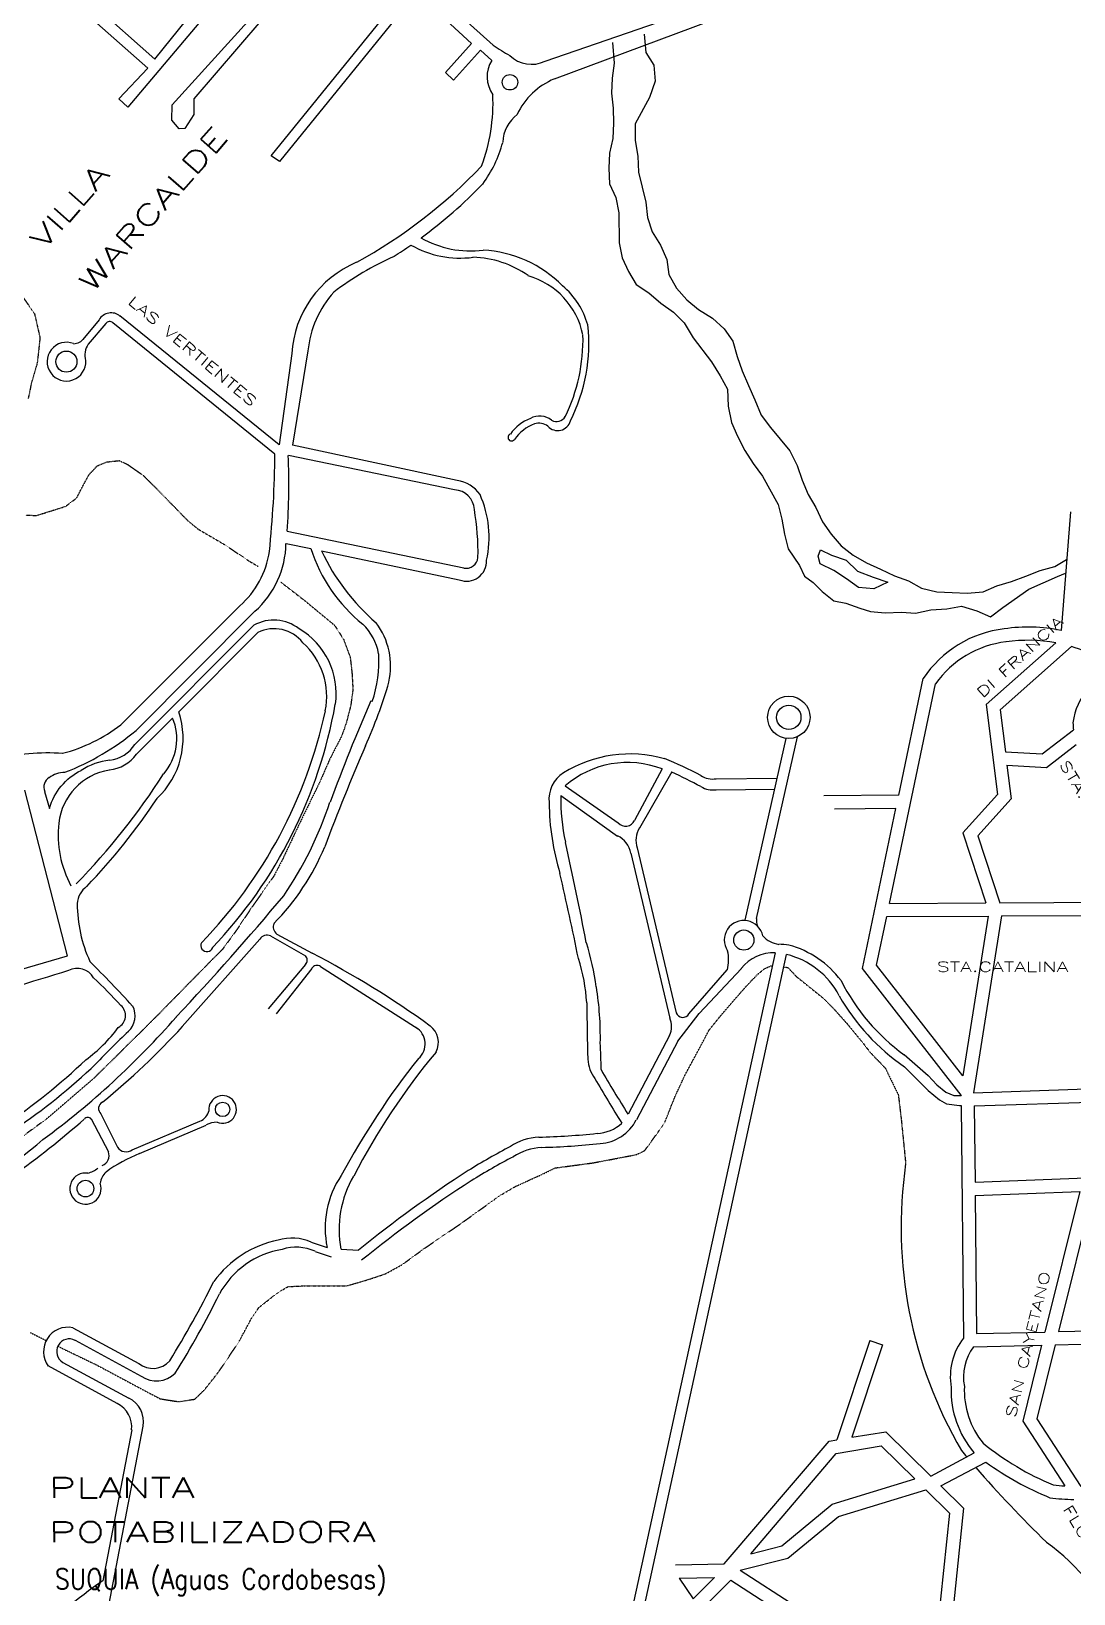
# Model space of a CAD drawing. Header units: millimetres. Extents: x 4374322 to 4409026, y 6503580 to 6534206.
# Drawn here: x 4376316 to 4377345, y 6530897 to 6532438 of the extents above; entities that cross this region are included whole.
import ezdxf

# ---------------------------------------------------------------- set-up
doc = ezdxf.new("R2010")
doc.units = ezdxf.units.MM
doc.linetypes.add('HIDDEN2', pattern=[0.1875, 0.125, -0.0625])
for name, color, linetype in [('CANAL', 252, 'Continuous'), ('LINEA CALLE', 252, 'Continuous'), ('NOMBRE BARRIO', 8, 'Continuous'), ('NOMBRE CALLE', 252, 'Continuous'), ('RIO', 252, 'Continuous')]:
    doc.layers.add(name, color=color, linetype=linetype)
doc.styles.add('ROMANS', font='romans')

msp = doc.modelspace()

# ---------------------------------------------------------------- linework, layer by layer
at = {"layer": 'CANAL', "linetype": 'HIDDEN2', "ltscale": 0.2, "transparency": 33554687}
for points in [[(4376307.9, 6532176), (4376319.6, 6532159.4), (4376325.1, 6532135.5), (4376322.4, 6532110.4), (4376316.8, 6532091.6), (4376313.5, 6532075.5)], [(4376311, 6531960.6), (4376321.5, 6531960.2), (4376334.9, 6531964.3), (4376350.3, 6531969.2), (4376361.4, 6531977.5), (4376364.9, 6531984.4), (4376369.6, 6531993.3), (4376373.7, 6532000.7), (4376381.7, 6532009.2), (4376391, 6532013), (4376403.3, 6532014.3), (4376411.4, 6532010.6), (4376427, 6531999.7), (4376449.4, 6531977.1), (4376470.9, 6531955.1), (4376480.7, 6531947), (4376507.5, 6531931.3), (4376531, 6531915.5), (4376540.3, 6531910)], [(4376562.8, 6531894.4), (4376586.2, 6531876.3), (4376615.8, 6531851.8), (4376624.7, 6531837.8), (4376631.2, 6531820.1), (4376632.9, 6531804.5), (4376633.8, 6531788.5), (4376631.7, 6531773), (4376627.3, 6531755.8), (4376622.7, 6531742.7), (4376611.2, 6531720.4), (4376600.8, 6531696.7), (4376582.2, 6531658.7), (4376564.5, 6531621.3), (4376556, 6531604.9), (4376534.1, 6531573.9), (4376518.3, 6531550.3), (4376505, 6531532.2), (4376495.3, 6531522.5), (4376434.3, 6531460.5), (4376378.6, 6531405.5), (4376332.1, 6531365.5), (4376299.6, 6531341.8)], [(4376342.8, 6531140.9), (4376348.6, 6531138.1), (4376380.7, 6531122.7), (4376420.5, 6531101.4), (4376443.8, 6531089.1), (4376462, 6531086.3), (4376477.9, 6531088.8), (4376487.3, 6531097.9), (4376501.6, 6531116), (4376521.6, 6531145.7), (4376534.7, 6531170.2), (4376541.2, 6531179.3), (4376554.5, 6531189.8), (4376563.7, 6531196.2), (4376569.9, 6531199.8), (4376585.4, 6531200.5), (4376611.4, 6531200.7), (4376627.4, 6531200.5), (4376647.5, 6531206.3), (4376665.7, 6531212.3), (4376682.1, 6531221.3), (4376704.7, 6531237.7), (4376739.8, 6531261.6), (4376772.9, 6531285.3), (4376779.4, 6531289.9), (4376793.8, 6531298.4), (4376820.8, 6531310.7), (4376833.2, 6531316.8), (4376848.3, 6531318.8), (4376869.9, 6531321.7), (4376891.4, 6531325.7), (4376913.5, 6531330), (4376921.6, 6531333.8), (4376934.7, 6531351.9), (4376941.5, 6531361.8), (4376951.6, 6531387.2), (4376961.4, 6531408.4), (4376975.7, 6531434.8), (4376985.2, 6531452.8), (4376996.1, 6531466.3), (4377011.1, 6531483.8), (4377021.5, 6531495.6), (4377033.2, 6531507.9), (4377039.8, 6531513.2), (4377046.5, 6531516.2), (4377047.7, 6531516.1)], [(4377058.8, 6531514.9), (4377062.8, 6531514.5), (4377071.4, 6531505.4), (4377097.4, 6531484.5), (4377108.9, 6531472.9), (4377121.2, 6531459.1), (4377135.8, 6531441.4), (4377144.1, 6531430.7), (4377158.9, 6531415.3), (4377171.8, 6531388.9), (4377174.7, 6531364.7), (4377179.1, 6531320.8)], [(4376315.7, 6531154.4), (4376331.3, 6531146.6)]]:
    msp.add_lwpolyline(points, dxfattribs=at)
at = {"layer": 'CANAL', "transparency": 33554687}
for centre, radius, start, end in [((4377612.9, 6531258.5), 438.3, 171.8212, 210.194), ((4378118.3, 6531774.5), 1150.7, 219.7889, 220.199)]:
    msp.add_arc(centre, radius, start, end, dxfattribs=at)
at = {"layer": 'LINEA CALLE', "transparency": 33554687}
for p, q in [((4376823.4, 6532408.1), (4377022, 6532476.7)), ((4376832.5, 6532390.7), (4377022.5, 6532461.4)), ((4377341.5, 6531963.7), (4377332.3, 6531846.9)), ((4377327.3, 6531834.6), (4377258.4, 6531773.8)), ((4377342.8, 6531830.9), (4377272.2, 6531768.6)), ((4377163.1, 6531577.7), (4377208.5, 6531794.1)), ((4377172.2, 6531684.4), (4377196.3, 6531799.4)), ((4377258.4, 6531773.8), (4377269.6, 6531685)), ((4377272.2, 6531768.6), (4377277.4, 6531727)), ((4377313.8, 6531725), (4377344.5, 6531748.7)), ((4377317.9, 6531711.7), (4377347.4, 6531734.5)), ((4377277.4, 6531727), (4377313.8, 6531725)), ((4377279, 6531713.9), (4377283.2, 6531680.7)), ((4377279, 6531713.9), (4377317.9, 6531711.7)), ((4377172.2, 6531684.4), (4377098.2, 6531683.6)), ((4377269.6, 6531685), (4377235.4, 6531647.4)), ((4377169.4, 6531671.2), (4377108.8, 6531670.5)), ((4377136.4, 6531513.5), (4377169.4, 6531671.2)), ((4377283.2, 6531680.7), (4377250.1, 6531644.3)), ((4377235.4, 6531647.4), (4377258.1, 6531578.2)), ((4377250.1, 6531644.3), (4377271.8, 6531578.3)), ((4377163.1, 6531577.7), (4377258.1, 6531578.2)), ((4377271.8, 6531578.3), (4377433.9, 6531579.1)), ((4377150.3, 6531516.7), (4377160.4, 6531564.7)), ((4377160.4, 6531564.7), (4377260.4, 6531565.2)), ((4377260.4, 6531565.2), (4377235.5, 6531407.5)), ((4377273.6, 6531565.3), (4377246, 6531390.9)), ((4377273.6, 6531565.3), (4377443.6, 6531566.2)), ((4377233.7, 6531388.7), (4377136.4, 6531513.5)), ((4377235.5, 6531407.5), (4377150.3, 6531516.7)), ((4377246, 6531390.9), (4377376.2, 6531395.3)), ((4377233.7, 6531388.7), (4377233.7, 6531388.1)), ((4377233.8, 6531378.4), (4377236.2, 6531149)), ((4377246.8, 6531377.9), (4377371.3, 6531382.1)), ((4377246.8, 6531377.9), (4377247.6, 6531302.7)), ((4377247.6, 6531302.7), (4377356.7, 6531306.9)), ((4377247.7, 6531289.7), (4377351, 6531293.7)), ((4377247.7, 6531289.7), (4377249.1, 6531153.4)), ((4377351, 6531293.7), (4377316.4, 6531155)), ((4377364.5, 6531294.2), (4377329.9, 6531155.4)), ((4377329.9, 6531155.4), (4377507.9, 6531159.8)), ((4377143.8, 6531146.7), (4377111.1, 6531048.7)), ((4377156.3, 6531142.5), (4377125.8, 6531051.2)), ((4377143.8, 6531146.7), (4377156.3, 6531142.5)), ((4377143.8, 6531146.7), (4377143.8, 6531146.7)), ((4377249.1, 6531153.4), (4377316.4, 6531155)), ((4377326.7, 6531142.3), (4377308.5, 6531069.3)), ((4377326.7, 6531142.3), (4377512.9, 6531146.9)), ((4377245.9, 6531140.3), (4377313.2, 6531142)), ((4377313.2, 6531142), (4377294.5, 6531067)), ((4377294.5, 6531067), (4377336.1, 6531003.2)), ((4377308.5, 6531069.3), (4377352, 6531002.8)), ((4377125.8, 6531051.2), (4377159.5, 6531056.7)), ((4377159.5, 6531056.7), (4377204, 6531013)), ((4377000.1, 6530926.3), (4377103.6, 6531047.5)), ((4377026.2, 6530936.4), (4377110.5, 6531035.2)), ((4377103.6, 6531047.5), (4377111.1, 6531048.7)), ((4377110.5, 6531035.2), (4377155, 6531042.6)), ((4377155, 6531042.6), (4377188.1, 6531010.1)), ((4377204, 6531013), (4377246.8, 6531035.7)), ((4377213.8, 6531003.2), (4377258.2, 6531026.8)), ((4377106.4, 6530985.1), (4377188.1, 6531010.1)), ((4377112.8, 6530973.2), (4377198.8, 6530999.5)), ((4377198.8, 6530999.5), (4377222.3, 6530976.4)), ((4377213.8, 6531003.2), (4377236.1, 6530981.4)), ((4377056.8, 6530944), (4377106.4, 6530985.1)), ((4377062.9, 6530931.9), (4377112.8, 6530973.2)), ((4377222.3, 6530976.4), (4377209.8, 6530856.2)), ((4377236.1, 6530981.4), (4377222.2, 6530848)), ((4377026.2, 6530936.4), (4377056.8, 6530944)), ((4377015.7, 6530920.2), (4377062.9, 6530931.9)), ((4376951.9, 6530925.5), (4377000.1, 6530926.3)), ((4376955.5, 6530912.3), (4376990.5, 6530912.9)), ((4376955.5, 6530912.3), (4376969.6, 6530892)), ((4376969.6, 6530892), (4376990.5, 6530912.9)), ((4377015.7, 6530920.2), (4377070.7, 6530884.8)), ((4376977.9, 6530881.6), (4377006.6, 6530910.3)), ((4377006.6, 6530910.3), (4377065.6, 6530872.3))]:
    msp.add_line(p, q, dxfattribs=at)
for points in [[(4376377.5, 6532464.2), (4376438.3, 6532410.1), (4376572.9, 6532577.1)], [(4376517.7, 6532488.5), (4376411.7, 6532362.7), (4376402.8, 6532371.2), (4376431.6, 6532401.4), (4376370, 6532455.5)], [(4376770.8, 6532409), (4376759.5, 6532418.9), (4376733, 6532389.6), (4376725.2, 6532397.1), (4376750.9, 6532425.5), (4376696.6, 6532475.8), (4376561.5, 6532309.2), (4376553.3, 6532314.7), (4376689.2, 6532482.9)], [(4376721.2, 6532470.1), (4376772.2, 6532424.1)], [(4376543.1, 6532447.9), (4376477, 6532371.2), (4376476.8, 6532355.6), (4376468, 6532341.8), (4376462.5, 6532341.4), (4376455.3, 6532350.1), (4376455.6, 6532365), (4376533.2, 6532450.6)], [(4376383.4, 6532153.2), (4376367.4, 6532133.6)], [(4376390, 6532149.6), (4376372.8, 6532129.1)], [(4376556.8, 6532020.8), (4376397.1, 6532150.2)], [(4376561.1, 6532029.7), (4376404, 6532156.9)], [(4376573.4, 6532119.9), (4376561.1, 6532029.7)], [(4376589.4, 6532122.6), (4376574.2, 6532029.6)], [(4376736.6, 6531994.7), (4376574.2, 6532029.6)], [(4376734, 6531985.4), (4376570.1, 6532019.3)], [(4376568.9, 6531944.6), (4376743.1, 6531908.4)], [(4376567.8, 6531932.7), (4376592.4, 6531927.5)], [(4376602.9, 6531925.3), (4376738.7, 6531896.7)], [(4376405, 6531753.6), (4376522.2, 6531871.1)], [(4376418.8, 6531734.4), (4376536, 6531851.9)], [(4376419.9, 6531748.2), (4376537.1, 6531865.7)], [(4376462, 6531766.5), (4376540, 6531844.7)], [(4376420.4, 6531724.8), (4376455.9, 6531760.4)], [(4377020.8, 6531561.2), (4377061.3, 6531740.4)], [(4377031.8, 6531562.9), (4377072.3, 6531742)], [(4376938.7, 6531710.4), (4376911.6, 6531659.5)], [(4376948.4, 6531707.3), (4376916.4, 6531652)], [(4376992, 6531700.5), (4377052.4, 6531701.2)], [(4376223.3, 6531488.4), (4376352.2, 6531525.8), (4376310.1, 6531689.2)], [(4376838.8, 6531683.9), (4376894.8, 6531644.1)], [(4376843.2, 6531693.6), (4376895.4, 6531657)], [(4376992, 6531689.7), (4377050, 6531690.4)], [(4376907.9, 6531627.2), (4376946.3, 6531464.6)], [(4376914.2, 6531632.4), (4376952.6, 6531469.8)], [(4376552.6, 6531545.6), (4376586.9, 6531526)], [(4376558.9, 6531547.4), (4376593.6, 6531528.5)], [(4376542.1, 6531542.4), (4376465.5, 6531456.2)], [(4376525.5, 6529122.1), (4377050.5, 6531528.9)], [(4376541.5, 6529069.8), (4376531.7, 6529098.4), (4377061.5, 6531527.2)], [(4376586.9, 6531517.5), (4376550.1, 6531473.8)], [(4376593.4, 6531513.6), (4376558, 6531468.9)], [(4376601.7, 6531515.3), (4376698.3, 6531454.1)], [(4376954.4, 6531441.9), (4376975.3, 6531469), (4377017, 6531513.5)], [(4376965.2, 6531468.7), (4377003.1, 6531512)], [(4376946.1, 6531447.5), (4376905.2, 6531369.9)], [(4376954.4, 6531441.9), (4376913.4, 6531364.3)], [(4377177.5, 6531428.5), (4377201.4, 6531407.9), (4377209.8, 6531398.9), (4377218.8, 6531391.6), (4377226.7, 6531388.1), (4377233.7, 6531388.1)], [(4377177.8, 6531416.5), (4377201.1, 6531393), (4377212.3, 6531384), (4377219.3, 6531380.1), (4377232.2, 6531378.4), (4377233.8, 6531378.4)], [(4376375.5, 6531365.1), (4376392.6, 6531332.6)], [(4376385.3, 6531370.1), (4376401.7, 6531337.3)], [(4376416.1, 6531334.5), (4376482.8, 6531362.9)], [(4376423.2, 6531331.1), (4376489, 6531359.1)], [(4376592.6, 6531243.6), (4376608.5, 6531238.3)], [(4376622.1, 6531236.6), (4376639.3, 6531235.8)], [(4376596.5, 6531234.5), (4376612.4, 6531229.1)], [(4376357.5, 6531159.2), (4376422.6, 6531124)], [(4376359.9, 6531146.8), (4376425, 6531111.5)], [(4376401.2, 6531084.5), (4376333.3, 6531121.5)], [(4376347.6, 6531125), (4376412.7, 6531089.8)], [(4376426.7, 6531062.1), (4376379.5, 6530816.7)], [(4376415.6, 6531058.5), (4376387, 6530909.8)]]:
    msp.add_lwpolyline(points, dxfattribs=at)
msp.add_lwpolyline([(4376329.7, 6531688.1), (4376334.5, 6531671.4, 0.775541), (4376334.5, 6531671.4, -0.213257), (4376365.7, 6531708.7, -3.166229)], format="xyb", dxfattribs=at)
for centre, radius in [((4376788.7, 6532387.4), 7.63), ((4376351.2, 6532111.9), 10.4), ((4377063.8, 6531761.1), 20.9), ((4377063.8, 6531761.1), 12), ((4377019.4, 6531541.5), 9.93), ((4376505.3, 6531374.5), 7.14), ((4376370, 6531296.4), 8.22)]:
    msp.add_circle(centre, radius, dxfattribs=at)
for centre, radius, start, end in [((4376906.3, 6532618.4), 236.1, 235.3766, 240.0698), ((4376797, 6532392.9), 30.8, 148.4684, 215.1841), ((4376810.1, 6532436.1), 31, 225.9802, 295.4871), ((4376859, 6532326.3), 69.6, 112.3671, 155.1644), ((4376594.3, 6532367), 177.7, 339.4434, 2.6135), ((4376817.9, 6532326.7), 36.3, 127.3455, 177.6874), ((4376661.2, 6532360.6), 124.7, 323.8558, 344.8983), ((4376384.3, 6532666.4), 522.1, 299.0146, 316.1388), ((4376414.7, 6532623.7), 483.6, 306.2968, 315.8879), ((4376414.7, 6532623.7), 483.6, 302.4803, 304.8484), ((4376739.6, 6532311.9), 97.9, 240.2573, 277.4565), ((4376749.5, 6532319), 97.9, 240.2573, 277.4565), ((4376756.3, 6532104), 118, 44.4318, 87.1114), ((4376677.7, 6532113.4), 104.5, 112.6309, 176.4352), ((4376804.5, 6531929.1), 314.8, 114.423, 127.043), ((4376749.7, 6532116.4), 98.4, 54.6804, 88.5202), ((4376785.1, 6532122.5), 77.2, 11.7224, 73.8119), ((4376691.1, 6532112.2), 102.2, 138.1682, 174.169), ((4376790.9, 6532127.1), 77.5, 15.6687, 50.1552), ((4376395.3, 6532146.3), 13.7, 50.4367, 149.7201), ((4376393.8, 6532146.4), 5, 49.1079, 140.7374), ((4376698, 6532129.6), 168.5, 333.1834, 6.2853), ((4376351.2, 6532111.9), 19.1, 68.1677, 3.3687), ((4376358.2, 6532142.2), 12.6, 270.3437, 324.3076), ((4376388.4, 6532118.3), 19, 145.4062, 196.0313), ((4376685, 6532134), 175.8, 334.2457, 1.353), ((4376824.5, 6532015.7), 43.1, 111.26, 145.2296), ((4376818, 6532039.5), 18.8, 51.1116, 119.2358), ((4376835.8, 6532056.9), 13, 221.9185, 345.2683), ((4376834.7, 6532062.9), 10.1, 240.7267, 328.6725), ((4376790.3, 6532037.1), 3.46, 111.7078, 324.3019), ((4376828.6, 6532010.5), 43.1, 111.26, 145.2296), ((4376817, 6532035.7), 15.5, 53.827, 105.4477), ((4375579.7, 6532028.3), 977.2, 353.917, 359.5598), ((4376001.6, 6531991), 569.1, 355.3283, 2.8481), ((4376732.1, 6531961.9), 33.1, 35.0401, 82.15), ((4376733.2, 6531964.9), 20.5, 3.2169, 87.7742), ((4376664, 6531938.8), 104.1, 347.406, 23.8669), ((4376512.2, 6531924.2), 245, 358.7161, 9.833), ((4376476.4, 6531934), 91.4, 311.6172, 359.1468), ((4376463.8, 6531937.6), 88.5, 311.2892, 351.68), ((4376740.7, 6531974.8), 155.7, 197.6935, 231.4032), ((4376794.5, 6532015), 211.6, 205.1041, 229.3905), ((4376745.9, 6531915.1), 19.7, 248.6367, 2.9247), ((4376745.5, 6531919.8), 11.7, 258.0373, 354.6467), ((4376555.8, 6531817.1), 40, 51.5751, 119.6181), ((4376605.2, 6531813.8), 54.9, 10.5404, 45.6496), ((4376598.7, 6531811.4), 72.3, 347.5413, 36.4928), ((4376556.1, 6531812.5), 36, 38.0273, 116.5278), ((4376543.1, 6531784.5), 74.2, 351.9742, 59.5555), ((4377289.5, 6531737.2), 112, 96.749, 146.2892), ((4377299.9, 6531686.8), 163.3, 78.5484, 98.2917), ((4377299.9, 6531686.8), 150.3, 79.4808, 98.3591), ((4376536.5, 6531781.7), 71.5, 348.5998, 47.8554), ((4376537.8, 6531816.4), 121.7, 340.9498, 3.5284), ((4377289.5, 6531737.2), 99, 96.6487, 144.8786), ((4377299.9, 6531686.8), 150.3, 62.4175, 73.4278), ((4377401.7, 6531749.2), 58, 99.6758, 173.5082), ((4376191.7, 6531935.7), 497.7, 335.978, 343.669), ((4376154.8, 6531856.3), 468.9, 316.5818, 349.9116), ((4378381.9, 6531020), 1888.8, 156.3636, 159.6311), ((4376385.3, 6531740.4), 81, 312.9683, 18.8084), ((4376407.4, 6531740), 52.7, 319.0446, 22.817), ((4376145.4, 6531866.9), 471.8, 315.9423, 347.8434), ((4376304.9, 6531885.9), 165.8, 284.8825, 307.1216), ((4376261.9, 6531936.7), 245.9, 290.888, 309.9647), ((4377417.5, 6531756.3), 73.4, 180.4186, 185.9402), ((4376388.7, 6531754.8), 36.4, 278.1651, 325.8992), ((4378375.4, 6530976.4), 1887.4, 156.3636, 159.6311), ((4376333.5, 6531492.6), 233.4, 86.5623, 102.9366), ((4376400.7, 6531655.4), 63.8, 96.1199, 123.214), ((4376389.3, 6531747.5), 38.5, 276.2514, 323.8519), ((4376907.2, 6531599.1), 125.9, 74.4131, 121.497), ((4376904.9, 6531622.6), 94, 68.92, 131.0227), ((4376830.5, 6531436.5), 304.7, 61.2642, 68.7214), ((4376339.6, 6531692.4), 10.7, 119.7792, 203.3528), ((4376350.3, 6531679.7), 27.2, 91.508, 126.2446), ((4376403.3, 6531650), 60, 99.3717, 173.4849), ((4375879.8, 6532067.6), 673, 315.6391, 327.4496), ((4376858.1, 6531680.3), 31, 122.6121, 186.1168), ((4375727, 6529247.6), 2746.2, 62.9217, 63.5916), ((4376988.8, 6531722.8), 22.5, 238.4666, 278.2957), ((4377033, 6531680.3), 194.2, 178.9197, 192.6109), ((4376988.9, 6531712), 22.5, 238.4666, 278.2957), ((4375940.7, 6532009.9), 598.3, 316.0197, 326.6702), ((4376256.6, 6531795.4), 373.7, 325.7527, 341.5883), ((4377078.7, 6531679.7), 251.4, 180.6087, 196.8015), ((4376449.1, 6531645.2), 106.1, 173.6978, 208.2625), ((4376902.7, 6531663.8), 9.94, 223.1418, 333.8215), ((4376936.4, 6531639.8), 23.4, 148.5239, 198.3713), ((4373903.3, 6530972.6), 3014.4, 10.8272, 12.75), ((4376884.6, 6531622.7), 23.8, 11.0485, 64.6105), ((4376386, 6531724.8), 238.2, 315.501, 337.4253), ((4374197.5, 6530989.8), 2711.7, 11.3477, 13.1576), ((4376384.3, 6531576.3), 22.4, 125.9258, 177.1933), ((4376499.1, 6531577.5), 137.2, 180.0299, 204.5439), ((4374312.6, 6533480.3), 2944.1, 316.8234, 319.9285), ((4377019.4, 6531541.5), 19.3, 12.3923, 213.1861), ((4377057.5, 6531562.7), 25.7, 179.5742, 196.6167), ((4376549.1, 6531538.1), 8.24, 65.5417, 148.3216), ((4376563.5, 6531554.3), 8.24, 153.3438, 236.1237), ((4377057.5, 6531562.7), 25.7, 221.6577, 261.895), ((4376489.8, 6531536.1), 6.02, 152.5421, 340.0328), ((4376178.1, 6530724.9), 904.7, 53.9918, 62.6607), ((4376610.8, 6531458.9), 265.6, 7.8659, 17.515), ((4376964.2, 6531521.8), 40.2, 345.9909, 13.1573), ((4377049, 6531488), 41, 87.9851, 141.4768), ((4377054.3, 6531472.9), 64.4, 81.3704, 90.3793), ((4377038, 6531443.1), 97, 37.0973, 74.5211), ((4376362, 6531495.2), 18.4, 29.7309, 118.459), ((4374828.8, 6529996.5), 2170.5, 42.9887, 44.5989), ((4376583.2, 6531521.7), 5.6, 311.0023, 49.0885), ((4376598.3, 6531510.9), 5.6, 52.454, 150.5402), ((4376694.5, 6531470.2), 170.2, 3.1337, 18.1902), ((4377043.1, 6531450.1), 79.3, 27.4385, 76.6003), ((4377477.1, 6527767.5), 3908.9, 106.7089, 108.4011), ((4375953, 6531058.9), 615.7, 42.7722, 46.3468), ((4377297.3, 6531593.2), 203.7, 206.7367, 233.978), ((4376567.2, 6531446), 310.7, 358.9186, 9.1218), ((4377301.1, 6531594.2), 216.3, 209.8346, 235.2539), ((4375842.2, 6532005.1), 819.8, 306.3461, 318.8625), ((4376396.4, 6531467), 13.1, 297.0367, 49.5012), ((4376397.5, 6531466.7), 21.4, 313.6022, 27.1077), ((4379196.4, 6531498.2), 2332, 180.459, 181.8257), ((4376959.2, 6531472.2), 7.01, 200.1282, 329.8241), ((4376286.6, 6531540.1), 143.5, 305.6672, 323.8004), ((4376766.6, 6531061.5), 526.7, 132.2738, 137.1938), ((4375922.6, 6531952.3), 735.5, 309.1321, 317.5794), ((4376686.1, 6531439.1), 19, 310.3384, 58.9261), ((4376698.3, 6531440.7), 19.9, 331.5484, 53.89), ((4376928.5, 6531456.3), 19.7, 333.558, 25.1323), ((4376468.1, 6531414.2), 410.5, 359.9563, 3.6255), ((4375956.8, 6531855.7), 598.1, 303.8484, 313.7324), ((4377291.4, 6530950.9), 759, 141.3848, 151.8258), ((4377247.6, 6530989.9), 691, 140.3179, 152.5212), ((4376900.8, 6531426), 35.3, 183.3493, 216.5718), ((4375966.7, 6531851.6), 598.1, 303.8484, 313.7324), ((4378018.5, 6532067.5), 1323.8, 210.0334, 212.2569), ((4378024.6, 6532076.4), 1323.8, 210.0334, 212.2569), ((4376390.3, 6531375.4), 7.36, 119.3408, 226.6), ((4376505.3, 6531374.5), 13.6, 246.475, 184.7423), ((4375681.3, 6532161.7), 1052.5, 301.0249, 310.788), ((4376372.3, 6531362.6), 4.06, 36.7204, 147.4636), ((4376476.9, 6531377.1), 15.4, 292.8791, 345.9457), ((4376501.9, 6531332.3), 29.8, 93.9152, 115.6775), ((4376872.8, 6531389.8), 39, 272.9376, 312.1954), ((4376874.7, 6531384.2), 43.5, 273.9746, 332.7146), ((4375948.8, 6531784.5), 580.6, 298.2069, 310.7792), ((4376820.4, 6531289.6), 57.6, 93.2338, 122.8656), ((4376798.7, 6532065.8), 718.9, 271.4723, 276.0802), ((4376383.2, 6531328.9), 10.1, 288.9316, 21.3951), ((4376486.5, 6531178.5), 165.2, 112.5379, 125.623), ((4376410.2, 6531342.8), 10.1, 212.9488, 305.4122), ((4377110.7, 6530726.8), 690.6, 117.7492, 121.7327), ((4377113.6, 6530716.7), 690.6, 117.7492, 121.7327), ((4376823.3, 6531279.5), 57.6, 93.2338, 122.8656), ((4376801.6, 6532055.7), 718.9, 271.4723, 276.0802), ((4376370, 6531296.4), 15.4, 81.2642, 19.8317), ((4376366.8, 6531334.7), 23.7, 283.5484, 310.4014), ((4376403.1, 6531299.1), 18.8, 133.0189, 172.147), ((4377444.2, 6530239.1), 1281.1, 122.9448, 128.9219), ((4376698.5, 6531257.6), 92.1, 145.837, 192.1036), ((4376725.3, 6531256), 105.1, 149.8455, 190.6707), ((4377447.1, 6530229), 1281.1, 122.9448, 128.9219), ((4376580.6, 6531143.8), 103.8, 101.4034, 144.0001), ((4376577.7, 6531151.5), 86, 99.1669, 151.4679), ((4376573.9, 6531202.1), 45.6, 65.7438, 107.5785), ((4376577.7, 6531193), 45.6, 65.7438, 107.5785), ((4375639.3, 6531631.2), 957.5, 328.2001, 333.5592), ((4375644.8, 6531618.9), 957.5, 328.2001, 333.5592), ((4376352.6, 6531135.7), 24, 78.1922, 216.4046), ((4376354.1, 6531135.7), 12.5, 62.4504, 238.4337), ((4377286.4, 6531110.6), 63.3, 142.5682, 189.2461), ((4377286.4, 6531110.6), 50.3, 143.7651, 190.6529), ((4376436.5, 6531141.4), 22.3, 231.5882, 318.2879), ((4376440.1, 6531132.9), 26.1, 234.7252, 314.9776), ((4377319, 6531097.4), 95.1, 178.1746, 220.1839), ((4377319, 6531097.4), 82.1, 177.2759, 219.3706), ((4376390, 6531061.3), 25.7, 353.7624, 64.2652), ((4376401.7, 6531066.8), 25.5, 349.3713, 64.4708), ((4377429.5, 6531259.7), 289.1, 230.6858, 230.7884), ((4377429.5, 6531259.7), 276.1, 230.94, 247.6805), ((4378118.3, 6531774.5), 1150.7, 220.8735, 225.9389), ((4377429.5, 6531259.7), 289.1, 233.6629, 248.0356), ((4377350.4, 6531227.3), 224.5, 263.422, 266.3593), ((4377350.4, 6531227.3), 237.5, 262.9874, 268.6711), ((4377188.7, 6530769.2), 220.3, 23.8064, 54.0544), ((4376664.9, 6530511.2), 485.9, 124.8869, 135.6678)]:
    msp.add_arc(centre, radius, start, end, dxfattribs=at)
at = {"layer": 'RIO', "transparency": 33554687}
for p, q in [((4376889.9, 6532426.5), (4376891.4, 6532406.3)), ((4376921.2, 6532434.8), (4376922.6, 6532416.7)), ((4376891.4, 6532406.3), (4376889.5, 6532391.4)), ((4376922.6, 6532416.7), (4376930.7, 6532404.3)), ((4376889.5, 6532391.4), (4376889, 6532376.6)), ((4376930.7, 6532404.3), (4376931.8, 6532388.5)), ((4376889, 6532376.6), (4376890.6, 6532361.9)), ((4376931.8, 6532388.5), (4376926.3, 6532372.5)), ((4376890.6, 6532361.9), (4376890.7, 6532347.1)), ((4376926.3, 6532372.5), (4376912.1, 6532346.4)), ((4376890.7, 6532347.1), (4376890.3, 6532331.8)), ((4376912.1, 6532346.4), (4376912.2, 6532330.1)), ((4376890.3, 6532331.8), (4376886.8, 6532317.4)), ((4376912.2, 6532330.1), (4376914.9, 6532314.4)), ((4376886.8, 6532317.4), (4376886.4, 6532302.6)), ((4376914.9, 6532314.4), (4376915.5, 6532298.6)), ((4376886.4, 6532302.6), (4376887, 6532287.3)), ((4376915.5, 6532298.6), (4376922.8, 6532269.3)), ((4376887, 6532287.3), (4376893.1, 6532273.8)), ((4376893.1, 6532273.8), (4376896.2, 6532258.6)), ((4376922.8, 6532269.3), (4376924.4, 6532254.1)), ((4376896.2, 6532258.6), (4376896.4, 6532229)), ((4376924.4, 6532254.1), (4376929, 6532240)), ((4376929, 6532240), (4376937.2, 6532226.6)), ((4376896.4, 6532229), (4376899.5, 6532214.4)), ((4376937.2, 6532226.6), (4376943.4, 6532212.5)), ((4376899.5, 6532214.4), (4376905.6, 6532200.8)), ((4376943.4, 6532212.5), (4376945.5, 6532197.8)), ((4376905.6, 6532200.8), (4376913.3, 6532187.9)), ((4376945.5, 6532197.8), (4376953.1, 6532184.4)), ((4376913.3, 6532187.9), (4376925.8, 6532179.7)), ((4376925.8, 6532179.7), (4376937.4, 6532169.5)), ((4376953.1, 6532184.4), (4376963.2, 6532173)), ((4376937.4, 6532169.5), (4376950, 6532160.8)), ((4376950, 6532160.8), (4376960.6, 6532150)), ((4376963.2, 6532173), (4376974.8, 6532163.3)), ((4376974.8, 6532163.3), (4376988.4, 6532154.7)), ((4376960.6, 6532150), (4376969.3, 6532135.5)), ((4376988.4, 6532154.7), (4377000, 6532144.4)), ((4377000, 6532144.4), (4377008.6, 6532132)), ((4376969.3, 6532135.5), (4376987.5, 6532111.8)), ((4377008.6, 6532132), (4377012.8, 6532116.9)), ((4377012.8, 6532116.9), (4377017.9, 6532102.8)), ((4376987.5, 6532111.8), (4376996.2, 6532097.9)), ((4376996.2, 6532097.9), (4377003.4, 6532084.9)), ((4377017.9, 6532102.8), (4377024.1, 6532088.3)), ((4377003.4, 6532084.9), (4377004, 6532068.1)), ((4377024.1, 6532088.3), (4377030.2, 6532074.2)), ((4377004, 6532068.1), (4377007.2, 6532051.9)), ((4377030.2, 6532074.2), (4377036.4, 6532059.2)), ((4377007.2, 6532051.9), (4377013.3, 6532038.4)), ((4377036.4, 6532059.2), (4377045.6, 6532046.8)), ((4377013.3, 6532038.4), (4377020.5, 6532024.4)), ((4377045.6, 6532046.8), (4377064.8, 6532024.1)), ((4377020.5, 6532024.4), (4377028.7, 6532011.4)), ((4377064.8, 6532024.1), (4377072, 6532009.6)), ((4377028.7, 6532011.4), (4377037.8, 6531999.1)), ((4377072, 6532009.6), (4377077.1, 6531995)), ((4377037.8, 6531999.1), (4377053.2, 6531971.1)), ((4377077.1, 6531995), (4377082.8, 6531981)), ((4377082.8, 6531981), (4377090.4, 6531968)), ((4377053.2, 6531971.1), (4377056.8, 6531956.5)), ((4377090.4, 6531968), (4377097.1, 6531954)), ((4377056.8, 6531956.5), (4377059.4, 6531941.8)), ((4377097.1, 6531954), (4377105.7, 6531941.6)), ((4377059.4, 6531941.8), (4377063, 6531927.2)), ((4377105.7, 6531941.6), (4377115.3, 6531930.2)), ((4377115.3, 6531930.2), (4377127.4, 6531921)), ((4377063, 6531927.2), (4377074.4, 6531910.8)), ((4377092.8, 6531920.2), (4377095.1, 6531926.4)), ((4377094.7, 6531912.6), (4377092.8, 6531920.2)), ((4377095.1, 6531926.4), (4377106, 6531921.2)), ((4377106, 6531921.2), (4377120.5, 6531916.2)), ((4377120.5, 6531916.2), (4377131.6, 6531905.4)), ((4377127.4, 6531921), (4377140.4, 6531913.4)), ((4377140.4, 6531913.4), (4377154.4, 6531907.3)), ((4377326.3, 6531910), (4377337.8, 6531916.9)), ((4377074.4, 6531910.8), (4377079.4, 6531900.3)), ((4377079.4, 6531900.3), (4377087.8, 6531894)), ((4377108.1, 6531906), (4377094.7, 6531912.6)), ((4377120.7, 6531897.8), (4377108.1, 6531906)), ((4377132.7, 6531889.1), (4377120.7, 6531897.8)), ((4377131.6, 6531905.4), (4377147.1, 6531899.4)), ((4377147.1, 6531899.4), (4377161.5, 6531894.3)), ((4377154.4, 6531907.3), (4377167.9, 6531900.7)), ((4377167.9, 6531900.7), (4377181.8, 6531895.7)), ((4377283.6, 6531895.1), (4377297.7, 6531900.2)), ((4377297.7, 6531900.2), (4377311.7, 6531905.9)), ((4377300.7, 6531887.6), (4377328.7, 6531899.9)), ((4377311.7, 6531905.9), (4377326.3, 6531910)), ((4377328.7, 6531899.9), (4377336.7, 6531903.2)), ((4377087.8, 6531894), (4377096.8, 6531885.1)), ((4377096.8, 6531885.1), (4377108.3, 6531875.9)), ((4377147.5, 6531887.7), (4377132.7, 6531889.1)), ((4377161.5, 6531894.3), (4377147.5, 6531887.7)), ((4377181.8, 6531895.7), (4377194.8, 6531888.5)), ((4377194.8, 6531888.5), (4377209.7, 6531885)), ((4377209.7, 6531885), (4377225, 6531884.1)), ((4377225, 6531884.1), (4377239.8, 6531883.7)), ((4377239.8, 6531883.7), (4377255.5, 6531884.8)), ((4377255.5, 6531884.8), (4377269, 6531890.9)), ((4377269, 6531890.9), (4377283.6, 6531895.1)), ((4377275, 6531869.3), (4377300.7, 6531887.6)), ((4377108.3, 6531875.9), (4377120.1, 6531873.8)), ((4377120.1, 6531873.8), (4377134, 6531868.8)), ((4377134, 6531868.8), (4377144.3, 6531865.6)), ((4377188.7, 6531863.8), (4377203.8, 6531867)), ((4377203.8, 6531867), (4377219.6, 6531868.1)), ((4377219.6, 6531868.1), (4377234.2, 6531870.7)), ((4377234.2, 6531870.7), (4377249.2, 6531866.2)), ((4377262.6, 6531860.1), (4377275, 6531869.3)), ((4377144.3, 6531865.6), (4377158.7, 6531864.1)), ((4377158.7, 6531864.1), (4377174.9, 6531864.8)), ((4377174.9, 6531864.8), (4377188.7, 6531863.8)), ((4377249.2, 6531866.2), (4377262.6, 6531860.1))]:
    msp.add_line(p, q, dxfattribs=at)

# ---------------------------------------------------------------- texts
at = {"layer": 'NOMBRE BARRIO', "transparency": 33554687, "style": 'ROMANS'}
for s, rotation, width, p in [('WARCALDE', 48.6662, 1.5, (4376376.6, 6532178.9)), ('VILLA', 48.6662, 1.5, (4376328.6, 6532220.9)), ('PLANTA', 0.0455, 1.5, (4376333.8, 6530991.4)), ('POTABILIZADORA', 0.0455, 1.5, (4376333.8, 6530947.7)), ('SUQUIA (Aguas Cordobesas)', 0.0455, 0.857926, (4376339.8, 6530901.4))]:
    msp.add_text(s, height=20, rotation=rotation, dxfattribs=dict(at, width=width)).set_placement(p)
at = {"layer": 'NOMBRE CALLE', "transparency": 33554687, "style": 'ROMANS', "width": 1.5}
for s, rotation, p in [('LAS VERTIENTES', 319.9996, (4376411, 6532169.9)), ('DI FRANCIA', 42.9339, (4377255, 6531779.7)), ('STA.INES', 300.7943, (4377330.3, 6531715)), ('SAN CAYETANO', 76.3913, (4377287.2, 6531069.7)), ('FLORIDA', 300.7943, (4377333.8, 6530980.6))]:
    msp.add_text(s, height=10, rotation=rotation, dxfattribs=at).set_placement(p)
msp.add_text('STA.CATALINA', height=10, dxfattribs=at).set_placement((4377209.7, 6531510.2))

doc.saveas('drawing.dxf')
